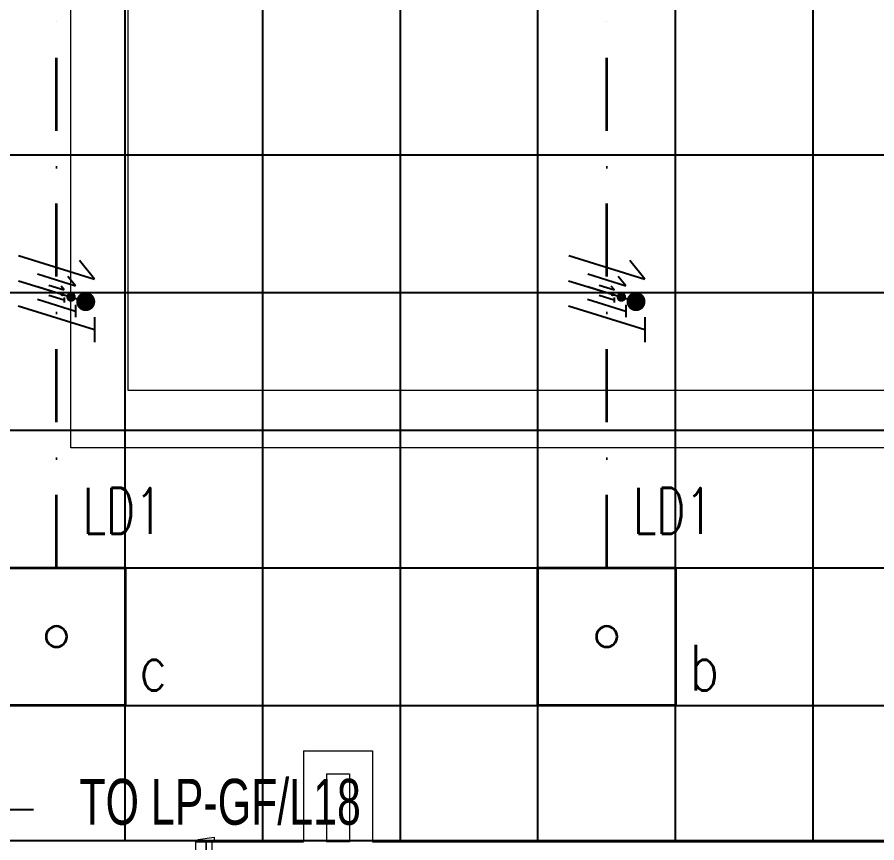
# Model space of a CAD drawing. Header units: inches. Extents: x -12418 to 57169, y -29325 to 19878.
# Drawn here: x 21729 to 25478, y 1201 to 4800 of the extents above; entities that cross this region are included whole.
import ezdxf
from ezdxf import colors
from ezdxf.entities.mleader import LeaderData, LeaderLine
from ezdxf.enums import TextEntityAlignment as Align
from ezdxf.math import Vec2, Vec3

# ---------------------------------------------------------------- set-up
doc = ezdxf.new("R2010")
doc.units = ezdxf.units.IN
doc.header["$LTSCALE"] = 25
doc.header["$MEASUREMENT"] = 0
doc.linetypes.add('DASHDOT', pattern=[25.4, 12.7, -6.35, 0, -6.35])
doc.layers.get('0').update_dxf_attribs({"color": 8})
doc.layers.add('00-Ground Floor$0$False Ceiling', color=251, linetype='Continuous')
for name, color, linetype, lineweight in [('00-Ground Floor$0$Proj', 251, 'Continuous', 5), ('00-Ground Floor$0$Walls', 251, 'Continuous', 5), ('00-Ground Floor$0$Wooden Joinery', 251, 'Continuous', 5), ('E-LITE-CIRC', 6, 'Continuous', 25), ('E-LITE-CIRC-NUMB', 6, 'Continuous', 25), ('E-LITE-CLNG', 150, 'Continuous', 35), ('E-LITE-CLNG-CNDT', 6, 'DASHDOT', 35), ('E-LITE-CTRL', 6, 'Continuous', 25), ('E-LITE-IDEN', 6, 'Continuous', 25), ('E-LITE-TEXT', 6, 'Continuous', 25), ('E-POWR-WIRE', 6, 'Continuous', 25), ('E-POWR-WIRE @ 100', 6, 'Continuous', 25), ('E-POWR-WIRE @ 20', 6, 'Continuous', 25), ('E-POWR-WIRE @ 50', 6, 'Continuous', 25)]:
    doc.layers.add(name, color=color, linetype=linetype, lineweight=lineweight)
doc.styles.add('DC_Elc_Romans', font='elc_romans.shx', dxfattribs={"width": 0.7})
doc.styles.add('DC_Simplex', font='SIMPLEX.shx', dxfattribs={"width": 0.7})

# ---------------------------------------------------------------- blocks, each defined once
blk = doc.blocks.new('00-Ground Floor$0$A$C72370EFE')
at = {"layer": '00-Ground Floor$0$Wooden Joinery'}
for p, q in [((-0.01, -0.03), (-0.01, -0.07)), ((0, -0.03), (-0.01, -0.03)), ((0.04, -0.03), (0.05, -0.03)), ((0.05, -0.03), (0.05, -0.07)), ((-0.05, -0.07), (-0.05, -0.16)), ((-0.03, -0.07), (-0.03, -0.16)), ((-0.01, -0.04), (-0.02, -0.04)), ((-0.01, -0.06), (-0.02, -0.06)), ((0, -0.07), (-0.01, -0.07)), ((0.04, -0.07), (0.05, -0.07)), ((0.05, -0.04), (0.06, -0.04)), ((0.05, -0.06), (0.06, -0.06)), ((0.07, -0.07), (0.07, -0.16)), ((0.09, -0.07), (0.09, -0.16)), ((-0.01, -0.17), (-0.02, -0.17)), ((-0.01, -0.17), (-0.01, -0.19)), ((0.05, -0.17), (0.06, -0.17)), ((0.05, -0.17), (0.05, -0.19)), ((-0.01, -0.19), (-0.02, -0.19)), ((0.05, -0.19), (0.06, -0.19))]:
    blk.add_line(p, q, dxfattribs=at)
for centre, radius, start, end in [((-0.02, -0.07), 0.03, 90, 180), ((-0.02, -0.07), 0.01, 90, 180), ((0.06, -0.07), 0.03, 0, 90), ((0.06, -0.07), 0.01, 0, 90), ((-0.02, -0.16), 0.03, 180, 270), ((-0.02, -0.16), 0.01, 180, 270), ((0.06, -0.16), 0.01, 270, 0), ((0.06, -0.16), 0.03, 270, 0)]:
    blk.add_arc(centre, radius, start, end, dxfattribs=at)
blk = doc.blocks.new('00-Ground Floor$0$A$C5DAD61B4')
at = {"layer": '00-Ground Floor$0$Wooden Joinery'}
for points in [[(80, 959.1), (80, 969.1), (10, 979.1), (10, 959.1)], [(940, 959.1), (940, 969.1), (1010, 979.1), (1010, 959.1)], [(70, 859.1), (70, 849.1), (0, 839.1), (0, 859.1)], [(120, 859.1), (120, 0), (80, 0), (80, 859.1)], [(950, 859.1), (950, 849.1), (1020, 839.1), (1020, 859.1)]]:
    blk.add_lwpolyline(points, close=True, dxfattribs=at)
for points in [[(45, 859.1), (45, 959.1), (20, 959.1), (20, 859.1), (45, 859.1)], [(45, 859.1), (80, 859.1), (80, 899.1), (90, 899.1), (90, 959.1), (45, 959.1), (45, 859.1)], [(975, 859.1), (940, 859.1), (940, 899.1), (930, 899.1), (930, 959.1), (975, 959.1), (975, 859.1)], [(975, 859.1), (975, 959.1), (1000, 959.1), (1000, 859.1), (975, 859.1)]]:
    blk.add_lwpolyline(points, dxfattribs=at)
blk.add_arc((80, 859.1), 860, 272.666, 0, dxfattribs=at)
at = {"layer": '00-Ground Floor$0$Wooden Joinery', "xscale": 999.9999999998854, "yscale": 999.9999999998854, "zscale": 999.9999999998854, "rotation": 180}
blk.add_blockref('00-Ground Floor$0$A$C72370EFE', (120, 0), dxfattribs=at)
blk = doc.blocks.new('00-Ground Floor$0$A$Ce9e1c4c3')
at = {"layer": '00-Ground Floor$0$False Ceiling', "color": 254, "linetype": 'Continuous'}
for p, q in [((-77800, 1209.6), (-77800, 9172.6)), ((-77200, 1209.6), (-77200, 9172.6)), ((-76600, 1209.6), (-76600, 9172.6)), ((-76000, 1209.6), (-76000, 9172.6)), ((-75400, 1209.6), (-75400, 9172.6)), ((-74800, 1209.6), (-74800, 9172.6)), ((-79752.1, 4200), (-62922.1, 4200)), ((-79752.1, 3600), (-69822.1, 3600)), ((-79752.1, 3000), (-69822.1, 3000)), ((-79752.1, 2400), (-69822.1, 2400)), ((-79752.1, 1800), (-69822.1, 1800))]:
    blk.add_line(p, q, dxfattribs=at)
at = {"layer": '00-Ground Floor$0$False Ceiling', "color": 254}
blk.add_line((-69822.1, 1209.6, 0), (-79752.1, 1209.6, 0), dxfattribs=at)
blk = doc.blocks.new('00-Ground Floor')
at = {"layer": '00-Ground Floor$0$Proj'}
for p, q in [((21962.9, 2922.6, 0), (21962.9, 7422.6, 0)), ((22212.9, 3172.6, 0), (22212.9, 7172.6, 0)), ((28212.9, 3172.6, 0), (22212.9, 3172.6, 0)), ((28462.9, 2922.6, 0), (21962.9, 2922.6, 0))]:
    blk.add_line(p, q, dxfattribs=at)
at = {"layer": '00-Ground Floor$0$Walls'}
for p, q in [((22977.9, 1602.6, 0), (22977.9, 1205.7, 0)), ((22977.9, 1602.6, 0), (23277.9, 1602.6, 0)), ((23277.9, 1602.6, 0), (23277.9, 1205.7, 0)), ((23077.9, 1502.6, 0), (23077.9, 1205.7, 0)), ((23077.9, 1502.6, 0), (23177.9, 1502.6, 0)), ((23177.9, 1502.6, 0), (23177.9, 1205.7, 0)), ((22577.9, 1205.7, 0), (22977.9, 1205.7, 0)), ((22577.9, 1205.7, 0), (22577.9, 1105.7, 0)), ((23177.9, 1205.7, 0), (23077.9, 1205.7, 0)), ((23277.9, 1205.7, 0), (26820.6, 1205.7))]:
    blk.add_line(p, q, dxfattribs=at)
at = {"layer": '00-Ground Floor$0$False Ceiling', "color": 254}
blk.add_blockref('00-Ground Floor$0$A$Ce9e1c4c3', (100000, 0), dxfattribs=at)
at = {"layer": '00-Ground Floor$0$Wooden Joinery'}
blk.add_blockref('00-Ground Floor$0$A$C5DAD61B4', (21577.9, 246.6, 0), dxfattribs=at)
blk = doc.blocks.new('*U14')
blk.add_lwpolyline([(-300, 300), (-300, -300), (300, -300), (300, 300)], close=True)
blk.add_circle((0, 0), 45)
at = {"layer": 'E-LITE-CIRC-NUMB', "style": 'DC_Simplex', "width": 0.7, "flags": 8}
blk.add_attdef('CIRCUIT', text='', height=200, rotation=0, dxfattribs=at).set_placement((-473.9, 300), align=Align.RIGHT)
at = {"layer": 'E-LITE-CTRL', "style": 'DC_Simplex', "width": 0.7, "flags": 8}
blk.add_attdef('CONTROL', (1118.9, -935), '', height=200, rotation=360, dxfattribs=at)
at = {"layer": 'E-LITE-IDEN', "style": 'DC_Simplex', "width": 0.7, "flags": 8}
blk.add_attdef('TYPE', (-114.6, 448.6), '', height=200, rotation=360, dxfattribs=at)
blk = doc.blocks.new('DC_Arrow-ArrowEllipse')
at = {"color": 0}
blk.add_ellipse((0, 0), major_axis=(0.4, 0), ratio=0.4, dxfattribs=at)
at = {"color": 0, "ltscale": 0.5}
blk.add_solid([(-1.4, 0.167), (-0.4, 0), (-1.4, -0.167)], dxfattribs=at)
blk = doc.blocks.new('*U85')
for p, q in [((-1.658, 1.617), (1.663, 0.587)), ((1.663, 0.587), (1.004, 1.389)), ((-1.66, 0.515), (1.66, -0.515)), ((-1.663, -0.587), (1.658, -1.617)), ((1.659, -1.078), (1.657, -2.157))]:
    blk.add_line(p, q)
at = {"const_width": 0.414}
blk.add_lwpolyline([(1.278, -0.19, 1), (1.277, -0.604, 1)], format="xyb", close=True, dxfattribs=at)
blk = doc.blocks.new('*U634')
at = {"layer": 'E-POWR-WIRE @ 100', "xscale": 100, "yscale": 100, "zscale": 100}
blk.add_blockref('*U85', (24300, 3600), dxfattribs=at)
at = {"layer": 'E-POWR-WIRE @ 20', "xscale": 20, "yscale": 20, "zscale": 20}
blk.add_blockref('*U85', (24300, 3600), dxfattribs=at)
at = {"layer": 'E-POWR-WIRE @ 50', "xscale": 50, "yscale": 50, "zscale": 50}
blk.add_blockref('*U85', (24300, 3600), dxfattribs=at)
blk = doc.blocks.new('*U637')
at = {"layer": 'E-POWR-WIRE @ 100', "xscale": 100, "yscale": 100, "zscale": 100}
blk.add_blockref('*U85', (21900, 3600), dxfattribs=at)
at = {"layer": 'E-POWR-WIRE @ 20', "xscale": 20, "yscale": 20, "zscale": 20}
blk.add_blockref('*U85', (21900, 3600), dxfattribs=at)
at = {"layer": 'E-POWR-WIRE @ 50', "xscale": 50, "yscale": 50, "zscale": 50}
blk.add_blockref('*U85', (21900, 3600), dxfattribs=at)

msp = doc.modelspace()

# ---------------------------------------------------------------- linework, layer by layer
at = {"layer": 'E-LITE-CLNG-CNDT'}
for points in [[(21900, 2400), (21900, 4800)], [(24300, 2400), (24300, 4800)]]:
    msp.add_lwpolyline(points, dxfattribs=at)

# ---------------------------------------------------------------- block references
at = {"layer": 'E-LITE-CLNG'}
ref = msp.add_blockref('*U14', (21900, 2100), dxfattribs=dict(at, xscale=-1))
ref.add_attrib('TYPE', 'LD1', (22014.6, 2548.6), dxfattribs={"layer": 'E-LITE-IDEN', "height": 200, "rotation": 0, "style": 'DC_Simplex', "width": 0.7, "flags": 8})
ref = msp.add_blockref('*U14', (24300, 2100), dxfattribs=dict(at, xscale=-1))
ref.add_attrib('TYPE', 'LD1', (24414.6, 2548.6), dxfattribs={"layer": 'E-LITE-IDEN', "height": 200, "rotation": 0, "style": 'DC_Simplex', "width": 0.7, "flags": 8})
at = {"layer": 'E-LITE-CLNG-CNDT'}
msp.add_blockref('00-Ground Floor', (0, 0), dxfattribs=at)
at = {"layer": 'E-POWR-WIRE'}
for name in ['*U637', '*U634']:
    msp.add_blockref(name, (0, 0), dxfattribs=at)

# ---------------------------------------------------------------- texts
at = {"layer": 'E-LITE-CIRC', "style": 'DC_Simplex', "width": 0.8}
for s, p in [('b', (24660.7, 1865)), ('c', (22260.7, 1865))]:
    msp.add_text(s, height=200, rotation=0, dxfattribs=at).set_placement(p)

# ---------------------------------------------------------------- leaders
at = {"layer": 'E-LITE-TEXT'}
ml = msp.add_multileader_mtext('Standard', dxfattribs=at)
ml.set_content('TO LP-GF/L18', color=256, style='DC_Elc_Romans')
ml.set_leader_properties(color=45)
ml.set_arrow_properties(name='DC_Arrow-ArrowEllipse')
ml.build(insert=Vec2(0, 0))
ml.multileader.update_dxf_attribs({"dogleg_length": 2, "arrow_head_size": 200, "scale": 100})
ctx = ml.context
ctx.base_point, ctx.scale, ctx.char_height, ctx.arrow_head_size, ctx.landing_gap_size, ctx.plane_origin = Vec3(21800, 1346.8), 100, 200, 200, 200, Vec3(11521, 5620.1)
notes = []
notes.append((ctx, [(0, (1, 1, 0), (21600, 1346.8), (1, 0), 200, [(0, [(21060.9, 1800)], 0, [])])]))
ctx.mtext.insert, ctx.mtext.flow_direction = Vec3(22000, 1480.2), 5
for ctx, leaders in notes:
    for number, flags, end, landing, length, lines in leaders:
        leader = LeaderData()
        leader.index, (leader.has_last_leader_line, leader.has_dogleg_vector, leader.attachment_direction) = number, flags
        leader.last_leader_point, leader.dogleg_vector, leader.dogleg_length = Vec3(end), Vec3(landing), length
        for number, points, colour, breaks in lines:
            line = LeaderLine()
            line.index, line.vertices, line.color, line.breaks = number, Vec3.list(points), colors.encode_raw_color(colour), breaks
            leader.lines.append(line)
        ctx.leaders.append(leader)

doc.saveas('drawing.dxf')
